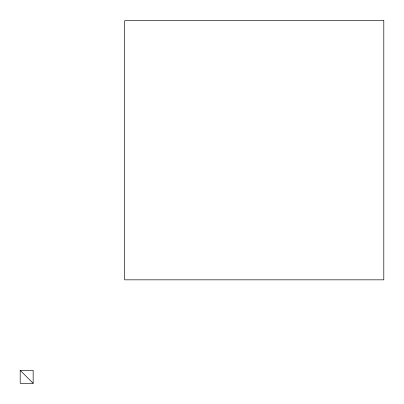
<?xml version="1.0" encoding="UTF-8"?>
<svg xmlns="http://www.w3.org/2000/svg" width="404" height="404" viewBox="0 0 404 404"><rect width="100%" height="100%" fill="white"/><g stroke="black" fill="none" stroke-linecap="round" stroke-linejoin="round"><path stroke-width="0.61" d="M20.2 370.342L33.158 370.342L33.158 383.3L20.2 383.3L20.2 370.342L33.158 383.3M383.8 20.7L124.669 20.7L124.669 279.831L383.8 279.831L383.8 20.7"/></g></svg>
